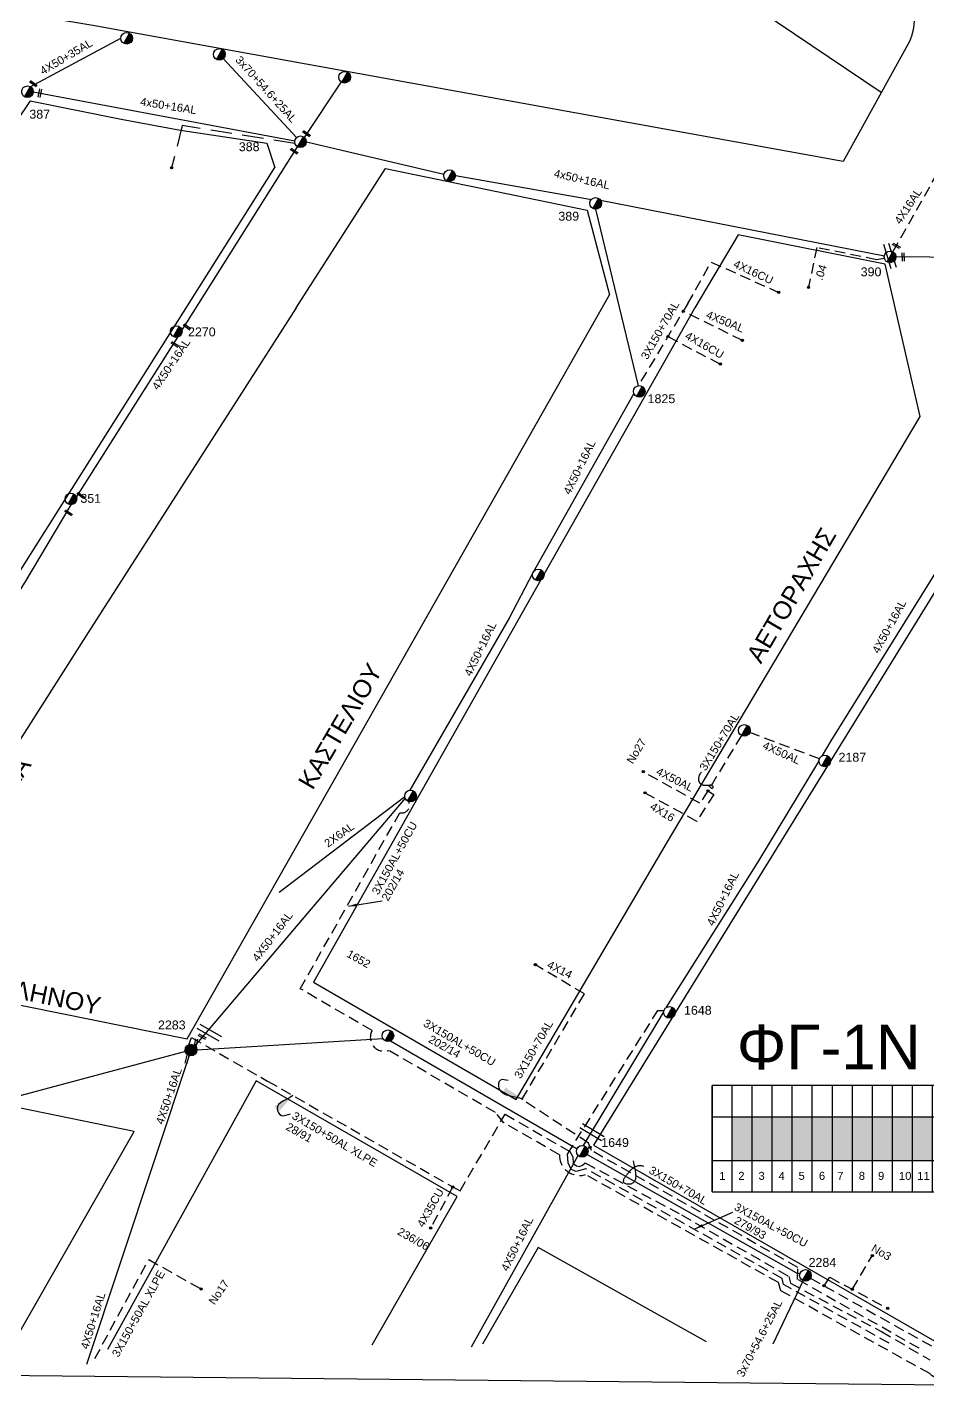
# Model space of a CAD drawing. Header units: millimetres. Extents: x 2893 to 4023, y 216 to 730.
# Drawn here: x 3765.4 to 3872.7, y 216 to 378.2 of the extents above; entities that cross this region are included whole.
import ezdxf

# ---------------------------------------------------------------- set-up
doc = ezdxf.new("R2010")
doc.units = ezdxf.units.MM
doc.linetypes.add('DASHED', pattern=[19.05, 12.7, -6.35])
for name, color, linetype in [('Άγνωστα', 7, 'Continuous'), ('Ασφαλειοκιβώτια Χ.Τ 9 αναχωρήσεων', 7, 'Continuous'), ('Γυμνά εναέρια ΧΤ   4x35CU', 7, 'Continuous'), ('Γυμνά εναέρια ΧΤ και ΦΟΠ (3Φ)   4x50+16AL', 7, 'Continuous'), ('Επιγραφές - Σχήματα', 7, 'Continuous'), ('Καλώδια ΧΤ   2x6AL', 7, 'DASHED'), ('Καλώδια ΧΤ   3x150+50AL XLPE', 7, 'DASHED'), ('Καλώδια ΧΤ   3x150+50CU', 7, 'DASHED'), ('Καλώδια ΧΤ   3x150+70 AL', 7, 'DASHED'), ('Καλώδια ΧΤ   3x150AL+50CU', 7, 'DASHED'), ('Μηχανική τομή', 7, 'Continuous'), ('Στύλος Ξύλινος', 7, 'Continuous'), ('Στύλος Ξύλινος @ 1', 7, 'Continuous'), ('Στύλος ΦΜ', 7, 'Continuous'), ('Στύλος ΦΜ @ 1', 7, 'Continuous'), ('Συνδέσεις', 7, 'Continuous'), ('Συνεστραμμένα ΧΤ   3x70+54.6+25 AL', 7, 'SYN_LINE'), ('Τομή', 7, 'Continuous'), ('Υπόβαθρο ΔΕΗ', 7, 'Continuous'), ('Υπόγεια Καλώδια Δικτύου ΧΤ   .04', 7, 'DASHED'), ('Υπόγεια Καλώδια Δικτύου ΧΤ   .15', 7, 'DASHED'), ('Υπόγεια καλώδια Παροχών ΧΤ   4x16AL', 7, 'DASHED'), ('Υπόγεια καλώδια Παροχών ΧΤ   4x16CU', 7, 'DASHED'), ('Υπόγεια καλώδια Παροχών ΧΤ   4x50AL', 7, 'DASHED')]:
    doc.layers.add(name, color=color, linetype=linetype)
doc.styles.add('arial', font='ARIAL.TTF')
doc.styles.get("Standard").update_dxf_attribs({"font": 'ARIAL.TTF'})
doc.linetypes.add('SYN_LINE', pattern='A,0.5,-0.0001,["/\\/\\/\\/",Standard,S=0.1,R=0,X=0,Y=-0.05],-0.25', length=0.7501)
doc.dimstyles.new('ISO-25', dxfattribs={"dimtxt": 2.5, "dimasz": 2.5, "dimexe": 1.25, "dimexo": 0.625, "dimtad": 1, "dimtxsty": 'Standard', "dimcen": 2.5, "dimadec": 0, "dimazin": 0, "dimtfac": 1, "dimtmove": 0, "dimatfit": 3, "dimfxl": 1, "dimarcsym": 0})

# ---------------------------------------------------------------- blocks, each defined once
blk = doc.blocks.new('ΥΠΑΡΧΩΝ ΤΣΙΜΕΝΤΕΝΙΟΣ ΣΤΥΛΟΣ')
at = {"layer": 'Στύλος ΦΜ'}
blk.add_hatch(color=7, dxfattribs=at).paths.add_polyline_path([(-1.29, -2.28, 0.574793), (2.62, 0, 0.268822), (1.3, 2.27)])
blk.add_line((-1.29, -2.28), (1.3, 2.27), dxfattribs=at)
blk.add_circle((0, 0), 2.62, dxfattribs=at)
at = {"layer": 'Στύλος ΦΜ', "flags": 4}
for tag, p in [('ΤΥΠΟΣ', (-4.91, 3.03)), ('ΑΡΙΘΜΟΣ', (-4.68, 8.05))]:
    blk.add_attdef(tag, p, '', height=4, dxfattribs=at)
blk = doc.blocks.new('ΤΟΜΗ')
at = {"layer": 'Τομή', "ltscale": 40}
for p, q in [((-5.68, 0), (5.68, 0)), ((5.68, -2.33), (-5.68, -2.33))]:
    blk.add_line(p, q, dxfattribs=at)
blk = doc.blocks.new('ΜΗΧΑΝΙΚΗ ΤΟΜΗ')
at = {"layer": 'Μηχανική τομή', "ltscale": 40}
for p, q in [((-1.89, 0.78), (1.89, 0.78)), ((1.89, 0), (-1.89, 0))]:
    blk.add_line(p, q, dxfattribs=at)
blk = doc.blocks.new('_ΣΥΝΔΕΣΗ')
at = {"layer": 'Συνδέσεις', "linetype": 'SYN_LINE', "ltscale": 40}
blk.add_hatch(color=256, dxfattribs=at).paths.add_polyline_path([(-116.75, 2339.64, 1), (-117.75, 2339.64, 1)])
at = {"layer": 'Συνδέσεις'}
blk.add_circle((-117.25, 2339.64), 0.5, dxfattribs=at)
blk = doc.blocks.new('ΥΠΑΡΧΩΝ ΞΥΛΙΝΟΣ ΣΤΥΛΟΣ')
at = {"layer": 'Στύλος Ξύλινος'}
h = blk.add_hatch(color=7, dxfattribs=at)
h.paths.add_polyline_path([(-2.62, 0, 0.270008), (-1.29, -2.28), (1.3, 2.27, 0.576266)])
h.paths.add_polyline_path([(-1.29, -2.28, 0.574793), (2.62, 0, 0.268822), (1.3, 2.27)])
at = {"layer": 'Στύλος Ξύλινος', "color": 7}
blk.add_line((-1.29, -2.28), (1.3, 2.27), dxfattribs=at)
blk.add_circle((0, 0), 2.62, dxfattribs=at)
at = {"layer": 'Στύλος Ξύλινος', "flags": 4}
for tag, p in [('ΑΡΙΘΜΟΣ', (-4.91, 8.6)), ('ΤΥΠΟΣ', (-4.85, 3.39))]:
    blk.add_attdef(tag, p, '', height=4, dxfattribs=at)
blk = doc.blocks.new('PINAKAKI13ORIZ')
at = {"layer": 'Ασφαλειοκιβώτια Χ.Τ 9 αναχωρήσεων', "ltscale": 40}
for p, q in [((1638.14, 65.2), (1638.14, 77.15)), ((1640.39, 65.2), (1640.39, 77.15)), ((1642.64, 65.2), (1642.64, 77.15)), ((1644.89, 65.2), (1644.89, 77.15)), ((1647.14, 65.2), (1647.14, 77.15)), ((1649.39, 65.2), (1649.39, 77.15)), ((1651.64, 65.2), (1651.64, 77.15)), ((1653.89, 65.2), (1653.89, 77.15)), ((1656.14, 65.2), (1656.14, 77.15)), ((1660.64, 65.2), (1660.64, 77.15)), ((1662.89, 65.2), (1662.89, 77.15)), ((1665.14, 65.2), (1665.14, 77.15)), ((1638.14, 73.63), (1658.39, 73.63)), ((1647.14, 73.62), (1667.39, 73.62)), ((1638.14, 68.72), (1658.39, 68.72)), ((1647.14, 68.7), (1667.39, 68.7))]:
    blk.add_line(p, q, dxfattribs=at)
at = {"layer": 'Ασφαλειοκιβώτια Χ.Τ 9 αναχωρήσεων'}
for points in [[(1649.39, 77.15), (1638.14, 77.15), (1638.14, 65.2), (1649.39, 65.2)], [(1658.39, 65.2), (1658.39, 77.15), (1649.39, 77.15)], [(1667.39, 65.2), (1667.39, 77.15), (1658.39, 77.15)], [(1649.39, 65.2), (1658.39, 65.2)], [(1658.39, 65.2), (1667.39, 65.2)]]:
    blk.add_lwpolyline(points, dxfattribs=at)
for s, p in [('1', (1638.93, 66.53)), ('2', (1641.07, 66.53)), ('3', (1643.34, 66.53)), ('4', (1645.59, 66.53)), ('5', (1647.84, 66.53)), ('6', (1650.13, 66.53)), ('7', (1652.19, 66.53)), ('8', (1654.61, 66.53)), ('9', (1656.78, 66.53)), ('10', (1659.13, 66.53)), ('11', (1661.19, 66.53)), ('12', (1663.61, 66.53)), ('13', (1665.78, 66.53))]:
    blk.add_text(s, height=0.9, dxfattribs=at).set_placement(p)

msp = doc.modelspace()

# ---------------------------------------------------------------- hatches: boundary and pattern name
at = {"layer": 'Καλώδια ΧΤ   3x150+70 AL'}
for color, points in [(2, [(3854.21, 248.32), (3851.82, 248.32), (3851.82, 243.11), (3854.21, 243.11)]), (133, [(3856.59, 248.32), (3854.21, 248.32), (3854.21, 243.11), (3856.59, 243.11)]), (62, [(3858.98, 248.32), (3856.59, 248.32), (3856.59, 243.11), (3858.98, 243.11)]), (30, [(3861.36, 248.32), (3858.98, 248.32), (3858.98, 243.11), (3861.36, 243.11)]), (173, [(3863.75, 248.32), (3861.36, 248.32), (3861.36, 243.11), (3863.75, 243.11)]), (27, [(3866.13, 248.32), (3863.75, 248.32), (3863.75, 243.11), (3866.13, 243.11)]), (151, [(3868.52, 248.32), (3866.13, 248.32), (3866.13, 243.11), (3868.52, 243.11)])]:
    msp.add_hatch(color=color, dxfattribs=at).paths.add_polyline_path(points)
at = {"layer": 'Καλώδια ΧΤ   3x150AL+50CU', "linetype": 'DASHED', "ltscale": 0.1}
h = msp.add_hatch(color=1, dxfattribs=at)
h.dxf.hatch_style = 1
h.paths.add_polyline_path([(3870.9, 248.31), (3868.52, 248.31), (3868.52, 243.1), (3870.9, 243.1)])
h = msp.add_hatch(color=6, dxfattribs=at)
h.dxf.hatch_style = 1
h.paths.add_polyline_path([(3870.9, 243.1), (3873.29, 243.1), (3873.29, 248.31), (3870.9, 248.31)])
at = {"layer": 'Υπόγεια Καλώδια Δικτύου ΧΤ   .15'}
msp.add_hatch(color=5, dxfattribs=at).paths.add_polyline_path([(3851.82, 248.32), (3849.44, 248.32), (3849.44, 243.11), (3851.82, 243.11)])

# ---------------------------------------------------------------- linework, layer by layer
at = {"layer": 'Άγνωστα'}
msp.add_lwpolyline([(3765.78, 371.1), (3776.58, 376.87)], dxfattribs=at)
at = {"layer": 'Άγνωστα', "color": 1}
msp.add_lwpolyline([(3798.46, 365.03), (3802.86, 371.66)], dxfattribs=at)
at = {"layer": 'Άγνωστα', "color": 2}
msp.add_lwpolyline([(3893.18, 350.58), (3868.92, 350.81)], dxfattribs=at)
at = {"layer": 'Άγνωστα', "color": 30, "linetype": 'DASHED', "ltscale": 0.1}
msp.add_lwpolyline([(3831.81, 262.96), (3825.97, 266.43)], dxfattribs=at)
at = {"layer": 'Άγνωστα', "color": 30, "ltscale": 0.1}
msp.add_lwpolyline([(3832.19, 244.48), (3832.47, 244.66)], dxfattribs=at)
at = {"layer": 'Άγνωστα', "color": 62, "ltscale": 0.1}
msp.add_lwpolyline([(3858.15, 229.41), (3858.14, 229.39)], dxfattribs=at)
at = {"layer": 'Γυμνά εναέρια ΧΤ και ΦΟΠ (3Φ)   4x50+16AL', "color": 27}
msp.add_lwpolyline([(3766.13, 370.5), (3797.3, 364.66)], dxfattribs=at)
at = {"layer": 'Γυμνά εναέρια ΧΤ και ΦΟΠ (3Φ)   4x50+16AL', "color": 1, "ltscale": 0.1}
for points in [[(3783.86, 342.05), (3797.64, 363.93)], [(3771.28, 322.18), (3783.36, 341.24)], [(3758.62, 301.68), (3765.17, 312.06), (3770.67, 321.26)]]:
    msp.add_lwpolyline(points, dxfattribs=at)
at = {"layer": 'Γυμνά εναέρια ΧΤ και ΦΟΠ (3Φ)   4x50+16AL'}
msp.add_lwpolyline([(3798.68, 364.53), (3815.07, 360.66)], dxfattribs=at)
at = {"layer": 'Γυμνά εναέρια ΧΤ και ΦΟΠ (3Φ)   4x50+16AL', "color": 17}
for points in [[(3816.44, 360.5), (3832.65, 357.66)], [(3833.73, 357.57), (3867.55, 350.95)]]:
    msp.add_lwpolyline(points, dxfattribs=at)
at = {"layer": 'Γυμνά εναέρια ΧΤ και ΦΟΠ (3Φ)   4x50+16AL', "color": 6, "ltscale": 0.1}
for points in [[(3833.15, 356.5), (3838.2, 335.45)], [(3837.7, 334.53), (3825.67, 313.17), (3822.86, 307.74), (3811, 287.24)], [(3810.45, 286.29), (3785.38, 256.79)]]:
    msp.add_lwpolyline(points, dxfattribs=at)
at = {"layer": 'Γυμνά εναέρια ΧΤ και ΦΟΠ (3Φ)   4x50+16AL', "color": 3, "ltscale": 0.1}
for points in [[(3860.17, 291.37), (3861.23, 293.12), (3877.94, 320.03)], [(3841.61, 261.37), (3852.46, 278.62), (3859.76, 290.68)], [(3831.69, 244.88), (3841.25, 260.76)]]:
    msp.add_lwpolyline(points, dxfattribs=at)
at = {"layer": 'Γυμνά εναέρια ΧΤ και ΦΟΠ (3Φ)   4x50+16AL', "color": 30, "ltscale": 0.1}
msp.add_lwpolyline([(3818.34, 220.88), (3831.07, 243.7)], dxfattribs=at)
at = {"layer": 'Επιγραφές - Σχήματα'}
msp.add_lwpolyline([(2902.66, 226.25), (3910.16, 216.01), (3910.16, 721.1), (2902.66, 721.1)], close=True, dxfattribs=at)
for points in [[(3846.63, 287.78), (3846.71, 287.7), (3846.78, 287.63), (3846.84, 287.58), (3846.89, 287.54), (3846.93, 287.52), (3846.97, 287.5), (3847, 287.49), (3847.03, 287.49), (3847.05, 287.49), (3847.07, 287.5), (3847.1, 287.51), (3847.11, 287.52), (3847.13, 287.54), (3847.14, 287.55), (3847.15, 287.57), (3847.15, 287.59), (3847.15, 287.62), (3847.14, 287.64), (3847.14, 287.67), (3847.12, 287.69), (3847.11, 287.71), (3847.09, 287.74), (3847.07, 287.76), (3847.04, 287.77), (3847.02, 287.79), (3846.99, 287.8), (3846.96, 287.81), (3846.92, 287.82), (3846.89, 287.83), (3846.86, 287.83), (3846.83, 287.83), (3846.8, 287.83), (3846.78, 287.83), (3846.75, 287.83), (3846.72, 287.82), (3846.7, 287.82), (3846.67, 287.81), (3846.64, 287.8), (3846.6, 287.8), (3846.56, 287.79), (3846.5, 287.79), (3846.45, 287.79), (3846.39, 287.79), (3846.33, 287.79), (3846.26, 287.79), (3846.2, 287.8), (3846.14, 287.8), (3846.08, 287.81), (3846.02, 287.82), (3845.97, 287.83), (3845.93, 287.84), (3845.88, 287.86), (3845.84, 287.87), (3845.81, 287.89), (3845.77, 287.91), (3845.73, 287.93), (3845.7, 287.96), (3845.67, 287.98), (3845.64, 288.01), (3845.61, 288.04), (3845.58, 288.08), (3845.55, 288.11), (3845.53, 288.15), (3845.51, 288.19), (3845.49, 288.23), (3845.47, 288.27), (3845.46, 288.32), (3845.45, 288.37), (3845.44, 288.42), (3845.44, 288.48), (3845.43, 288.54), (3845.43, 288.61), (3845.44, 288.68), (3845.45, 288.75), (3845.47, 288.84), (3845.49, 288.93), (3845.53, 289.03), (3845.59, 289.14), (3845.66, 289.26), (3845.75, 289.39)], [(3837.61, 243.05), (3837.75, 242.43), (3837.84, 241.94), (3837.9, 241.56), (3837.92, 241.26), (3837.91, 241.04), (3837.88, 240.88), (3837.84, 240.76), (3837.79, 240.67), (3837.73, 240.59), (3837.68, 240.52), (3837.62, 240.46), (3837.55, 240.41), (3837.48, 240.36), (3837.41, 240.33), (3837.34, 240.3), (3837.26, 240.29), (3837.17, 240.27), (3837.08, 240.27), (3836.99, 240.27), (3836.9, 240.28), (3836.82, 240.3), (3836.74, 240.32), (3836.67, 240.35), (3836.6, 240.39), (3836.55, 240.43), (3836.52, 240.48), (3836.49, 240.53), (3836.48, 240.59), (3836.47, 240.66), (3836.48, 240.72), (3836.49, 240.8), (3836.52, 240.87), (3836.56, 240.95), (3836.6, 241.03), (3836.65, 241.11), (3836.71, 241.2), (3836.77, 241.28), (3836.83, 241.36), (3836.9, 241.45), (3836.96, 241.53), (3837.03, 241.61), (3837.09, 241.68), (3837.16, 241.76), (3837.22, 241.83), (3837.28, 241.9), (3837.34, 241.96), (3837.4, 242.03), (3837.47, 242.08), (3837.53, 242.14), (3837.59, 242.19), (3837.65, 242.23), (3837.71, 242.28), (3837.78, 242.32), (3837.84, 242.35), (3837.91, 242.39), (3837.99, 242.42), (3838.07, 242.45), (3838.15, 242.48), (3838.25, 242.5), (3838.35, 242.51), (3838.47, 242.52), (3838.6, 242.51), (3838.75, 242.48), (3838.91, 242.44)]]:
    msp.add_lwpolyline(points, dxfattribs=at)
at = {"layer": 'Καλώδια ΧΤ   2x6AL', "color": 6, "linetype": 'SYN_LINE', "ltscale": 0.1}
msp.add_lwpolyline([(3810.4, 286.47), (3795.43, 275.06)], dxfattribs=at)
at = {"layer": 'Καλώδια ΧΤ   3x150+50AL XLPE', "color": 27, "ltscale": 0.1}
for points in [[(3784.66, 256.9), (3785.01, 257.76), (3794.04, 252.58), (3816.12, 239.95), (3816.12, 239.95)], [(3773.49, 219.52), (3779.89, 231.31), (3786.14, 227.78)]]:
    msp.add_lwpolyline(points, dxfattribs=at)
at = {"layer": 'Καλώδια ΧΤ   3x150+50AL XLPE', "color": 27, "linetype": 'Continuous', "ltscale": 0.1}
msp.add_lwpolyline([(3784.71, 255.61), (3772.47, 218.78)], dxfattribs=at)
at = {"layer": 'Καλώδια ΧΤ   3x150+50CU', "color": 27, "ltscale": 0.2}
msp.add_lwpolyline([(3797.32, 364.33), (3783.9, 366.47), (3782.62, 361.43)], dxfattribs=at)
at = {"layer": 'Καλώδια ΧΤ   3x150+50CU', "color": 5, "ltscale": 0.1}
for points in [[(3863.73, 227.74), (3866.11, 231.75)], [(3860.36, 228.17), (3861.06, 229.18), (3867.95, 225.47)]]:
    msp.add_lwpolyline(points, dxfattribs=at)
at = {"layer": 'Καλώδια ΧΤ   3x150+70 AL', "color": 6, "ltscale": 0.1}
for points in [[(3844.13, 345.24), (3846.91, 350.2)], [(3844.13, 345.24), (3838.22, 335.46)]]:
    msp.add_lwpolyline(points, dxfattribs=at)
at = {"layer": 'Καλώδια ΧΤ   3x150+70 AL', "color": 3, "ltscale": 0.1}
msp.add_lwpolyline([(3850.51, 293.77), (3846.53, 287.15)], dxfattribs=at)
at = {"layer": 'Καλώδια ΧΤ   3x150+70 AL', "color": 30, "ltscale": 0.1}
msp.add_lwpolyline([(3871.69, 220.72), (3857.19, 228.94), (3857.23, 230.37), (3832.64, 244.29), (3832.31, 245.18), (3824.37, 250.39), (3831.81, 262.96)], dxfattribs=at)
at = {"layer": 'Καλώδια ΧΤ   3x150+70 AL', "color": 5, "linetype": 'Continuous', "ltscale": 0.1}
for points in [[(3785.62, 256.31), (3807.79, 257.64)], [(3808.72, 257.37), (3830.93, 244.5)], [(3784.26, 256.09), (3764.12, 250.68)], [(3832.13, 243.81), (3857.1, 229.72), (3857.49, 229.61)]]:
    msp.add_lwpolyline(points, dxfattribs=at)
at = {"layer": 'Καλώδια ΧΤ   3x150+70 AL', "color": 27, "ltscale": 0.1}
msp.add_lwpolyline([(3816.12, 239.95), (3817, 239.49), (3822.35, 248.61), (3830.07, 244.17), (3830.42, 243.54), (3830.49, 242.75), (3830.87, 242.46), (3831.21, 242.4), (3831.57, 242.56), (3831.92, 242.81), (3843.37, 236.62), (3856.16, 229.29), (3856.36, 228.48), (3867.2, 222.72), (3872.97, 219.34)], dxfattribs=at)
at = {"layer": 'Καλώδια ΧΤ   3x150+70 AL', "color": 5, "linetype": 'DASHED', "ltscale": 0.1}
msp.add_lwpolyline([(3858.76, 229.07), (3874.28, 220.37), (3883.29, 227.73), (3883.62, 229.76), (3881.08, 230.12)], dxfattribs=at)
at = {"layer": 'Καλώδια ΧΤ   3x150AL+50CU', "color": 6, "linetype": 'DASHED', "ltscale": 0.1}
msp.add_lwpolyline([(3881.61, 231.9), (3886.29, 230.92), (3885.23, 225.61), (3875.8, 217.36, -0.323801), (3872.96, 217.7), (3855.21, 227.58), (3854.94, 228.55), (3831.95, 241.42, -0.513613), (3828.84, 243.79), (3822.21, 247.6), (3821.21, 248.84), (3808.49, 256.21, -0.682428), (3806.51, 258.6), (3797.96, 263.58), (3809.81, 284.56, 0.651881), (3810.86, 285.9)], format="xyb", dxfattribs=at)
at = {"layer": 'Καλώδια ΧΤ   3x150AL+50CU', "color": 3, "linetype": 'DASHED', "ltscale": 0.1}
msp.add_lwpolyline([(3829.78, 243.86), (3840.57, 261), (3841.28, 260.97)], dxfattribs=at)
at = {"layer": 'Καλώδια ΧΤ   3x150AL+50CU', "color": 133, "linetype": 'DASHED', "ltscale": 0.1}
msp.add_lwpolyline([(3868.12, 221.33), (3855.53, 228.34), (3855.37, 229.04), (3832, 242.12), (3830.81, 241.79), (3830.24, 242.04), (3829.86, 242.82), (3829.78, 243.86)], dxfattribs=at)
at = {"layer": 'Συνεστραμμένα ΧΤ   3x70+54.6+25 AL', "color": 27, "ltscale": 10}
msp.add_lwpolyline([(3797.5, 365.03), (3788.78, 374.44)], dxfattribs=at)
at = {"layer": 'Συνεστραμμένα ΧΤ   3x70+54.6+25 AL', "color": 62, "ltscale": 10}
msp.add_lwpolyline([(3857.86, 228.79), (3854.26, 221.2)], dxfattribs=at)
at = {"layer": 'Υπόβαθρο ΔΕΗ'}
msp.add_lwpolyline([(3866.43, 384.58, -0.48882), (3870.54, 376.49), (3862.64, 362.18), (3773.23, 378.4), (3740.25, 383.91), (3736.11, 387.17), (3748.09, 400.23), (3759.18, 400.9), (3810.21, 392.89), (3821.74, 391.39), (3844.14, 387.96)], format="xyb", close=True, dxfattribs=at)
for points in [[(3867.19, 370.42), (3840.33, 388.54)], [(3765.78, 369.4), (3765.78, 369.4), (3776.6, 367.22), (3783.67, 365.92), (3793.97, 364.35), (3794.93, 361.47), (3794.93, 361.47)], [(3797.47, 344.74), (3808.09, 361.34), (3832.15, 356.4), (3834.79, 346.3), (3834.79, 346.3)], [(3867.64, 349.96), (3867.64, 349.96), (3850.12, 353.43), (3844.95, 344.74)]]:
    msp.add_lwpolyline(points, dxfattribs=at)
at = {"layer": 'Υπόβαθρο ΔΕΗ', "ltscale": 0.1}
for points in [[(3765.78, 369.4), (3716.53, 296.17), (3702, 274.44), (3735.96, 267.97), (3756.53, 300.68), (3794.93, 361.47)], [(3844.95, 344.74), (3825.42, 310.2), (3799.53, 264.37), (3823.66, 250.39), (3841.58, 280.89), (3871.82, 331.8), (3867.64, 349.96)], [(3797.47, 344.74), (3772.69, 306.03), (3746.72, 265.24), (3784.48, 257.59), (3801.18, 287.03), (3834.79, 346.3)], [(3763.95, 221.65), (3778.17, 246.55), (3739.6, 254.46), (3722.41, 221.31)], [(3806.51, 221.12), (3816.64, 238.83), (3792.7, 252.6), (3774.98, 220.56)], [(3846.34, 221.5), (3826.29, 232.75), (3819.67, 221.2)]]:
    msp.add_lwpolyline(points, dxfattribs=at)
msp.add_lwpolyline([(3897.13, 333.79), (3886.87, 332.46), (3832.89, 244.92), (3874.14, 221.25), (3882.78, 227.76), (3899.02, 306.57, 0.076365), (3899.33, 312.55), (3897.13, 333.79)], format="xyb", dxfattribs=at)
at = {"layer": 'Υπόγεια Καλώδια Δικτύου ΧΤ   .04', "color": 17, "ltscale": 0.1}
msp.add_lwpolyline([(3867.56, 350.62), (3866.63, 350.48), (3859.5, 351.93), (3858.51, 347.19)], dxfattribs=at)
at = {"layer": 'Υπόγεια Καλώδια Δικτύου ΧΤ   .15', "color": 27, "ltscale": 0.1}
msp.add_lwpolyline([(3816.12, 239.95), (3813.48, 235.06)], dxfattribs=at)
at = {"layer": 'Υπόγεια καλώδια Παροχών ΧΤ   4x16AL', "color": 2, "ltscale": 0.1}
msp.add_lwpolyline([(3868.57, 351.42), (3874.22, 361.39)], dxfattribs=at)
at = {"layer": 'Υπόγεια καλώδια Παροχών ΧΤ   4x16AL', "color": 3, "ltscale": 0.1}
msp.add_lwpolyline([(3846.53, 287.15), (3847.24, 286.75), (3845.19, 283.53), (3839.02, 286.92)], dxfattribs=at)
at = {"layer": 'Υπόγεια καλώδια Παροχών ΧΤ   4x16CU', "color": 6, "linetype": 'DASHED', "ltscale": 0.1}
for points in [[(3846.91, 350.2), (3854.97, 346.58)], [(3841.76, 341.31), (3848.01, 338.02)]]:
    msp.add_lwpolyline(points, dxfattribs=at)
at = {"layer": 'Υπόγεια καλώδια Παροχών ΧΤ   4x50AL', "color": 6, "linetype": 'DASHED', "ltscale": 0.1}
msp.add_lwpolyline([(3850.63, 340.86), (3843.57, 344.33)], dxfattribs=at)
at = {"layer": 'Υπόγεια καλώδια Παροχών ΧΤ   4x50AL', "color": 3, "ltscale": 0.1}
for points in [[(3859.81, 290.99), (3851.52, 294.12)], [(3846.53, 287.15), (3845.57, 285.69), (3838.81, 289.44)]]:
    msp.add_lwpolyline(points, dxfattribs=at)

# ---------------------------------------------------------------- block references
at = {"layer": 'Επιγραφές - Σχήματα', "linetype": 'Continuous', "xscale": 1.059948782089509, "yscale": 1.059948782089509, "zscale": 1.059948782089509}
msp.add_blockref('PINAKAKI13ORIZ', (2110.7, 170.28), dxfattribs=at)
at = {"layer": 'Μηχανική τομή'}
for p, xscale, yscale, zscale, rotation in [((3766.2, 371.55), 0.2649871955224364, 0.2649871955224364, 0.2649871955224364, 144.7916289152004), ((3767.02, 370.31), 0.2649871955223773, 0.2649871955223773, 0.2649871955223773, 79.39509262387728), ((3798.75, 365.58), 0.2649871955224364, 0.2649871955224364, 0.2649871955224364, 144.7916289152004), ((3797.29, 363.5), 0.2649871955224197, 0.2649871955224197, 0.2649871955224197, 146.5016469820033), ((3868.93, 352.04), 0.2649871955223568, 0.2649871955223568, 0.2649871955223568, 331.4936499764315), ((3869.7, 350.8), 0.2649871955223214, 0.2649871955223214, 0.2649871955223214, 272.7270317261093), ((3784.51, 342.55), 0.2649871955224364, 0.2649871955224364, 0.2649871955224364, 144.7916289152004), ((3783.05, 340.47), 0.2649871955224197, 0.2649871955224197, 0.2649871955224197, 146.5016469820033), ((3771.84, 322.48), 0.2649871955224364, 0.2649871955224364, 0.2649871955224364, 144.7916289152004), ((3770.38, 320.4), 0.2649871955224197, 0.2649871955224197, 0.2649871955224197, 146.5016469820033), ((3786.21, 257.77), 0.2649871955225897, 0.2649871955225897, 0.2649871955225897, 331.5446991727721), ((3785.61, 257.07), 0.2649871955223872, 0.2649871955223872, 0.2649871955223872, 77.21646472997986), ((3784.56, 255.14), 0.2649871955223872, 0.2649871955223872, 0.2649871955223872, 77.21646472997986)]:
    msp.add_blockref('ΜΗΧΑΝΙΚΗ ΤΟΜΗ', p, dxfattribs=dict(at, xscale=xscale, yscale=yscale, zscale=zscale, rotation=rotation))
at = {"layer": 'Στύλος Ξύλινος @ 1', "ltscale": 40}
ref = msp.add_blockref('ΥΠΑΡΧΩΝ ΞΥΛΙΝΟΣ ΣΤΥΛΟΣ', (3784.93, 256.27), dxfattribs=dict(at, xscale=0.2649871955223772, yscale=0.2649871955223772, zscale=0.2649871955223772))
ref.add_attrib('ΑΡΙΘΜΟΣ', '2283', (3781, 258.73), dxfattribs={"layer": 'Στύλος Ξύλινος', "height": 1.06, "flags": 4})
at = {"layer": 'Στύλος ΦΜ @ 1', "ltscale": 40, "xscale": 0.2649871955223772, "yscale": 0.2649871955223772, "zscale": 0.2649871955223772}
for p in [(3777.27, 376.87), (3788.31, 374.95), (3803.24, 372.23), (3815.75, 360.5), (3826.31, 312.9), (3850.87, 294.37), (3811.09, 286.55), (3808.4, 257.98)]:
    msp.add_blockref('ΥΠΑΡΧΩΝ ΤΣΙΜΕΝΤΕΝΙΟΣ ΣΤΥΛΟΣ', p, dxfattribs=at)
at = {"layer": 'Στύλος ΦΜ @ 1', "ltscale": 40}
ref = msp.add_blockref('ΥΠΑΡΧΩΝ ΤΣΙΜΕΝΤΕΝΙΟΣ ΣΤΥΛΟΣ', (3765.44, 370.5), dxfattribs=dict(at, xscale=0.2649871955223772, yscale=0.2649871955223772, zscale=0.2649871955223772))
ref.add_attrib('ΤΥΠΟΣ', '387', (3765.67, 367.29), dxfattribs={"layer": 'Στύλος ΦΜ', "height": 1.06, "flags": 4})
ref = msp.add_blockref('ΥΠΑΡΧΩΝ ΤΣΙΜΕΝΤΕΝΙΟΣ ΣΤΥΛΟΣ', (3797.98, 364.53), dxfattribs=dict(at, xscale=0.2649871955223772, yscale=0.2649871955223772, zscale=0.2649871955223772))
ref.add_attrib('ΤΥΠΟΣ', '388', (3790.63, 363.41), dxfattribs={"layer": 'Στύλος ΦΜ', "height": 1.06, "flags": 4})
ref = msp.add_blockref('ΥΠΑΡΧΩΝ ΤΣΙΜΕΝΤΕΝΙΟΣ ΣΤΥΛΟΣ', (3833.15, 357.19), dxfattribs=dict(at, xscale=0.2649871955223772, yscale=0.2649871955223772, zscale=0.2649871955223772))
ref.add_attrib('ΤΥΠΟΣ', '389', (3828.71, 355.13), dxfattribs={"layer": 'Στύλος ΦΜ', "height": 1.06, "flags": 4})
ref = msp.add_blockref('ΥΠΑΡΧΩΝ ΤΣΙΜΕΝΤΕΝΙΟΣ ΣΤΥΛΟΣ', (3868.23, 350.81), dxfattribs=dict(at, xscale=0.2649871955223772, yscale=0.2649871955223772, zscale=0.2649871955223772))
ref.add_attrib('ΤΥΠΟΣ', '390', (3864.73, 348.5), dxfattribs={"layer": 'Στύλος ΦΜ', "height": 1.06, "flags": 4})
ref = msp.add_blockref('ΥΠΑΡΧΩΝ ΤΣΙΜΕΝΤΕΝΙΟΣ ΣΤΥΛΟΣ', (3783.18, 341.91), dxfattribs=dict(at, xscale=0.2649871955223772, yscale=0.2649871955223772, zscale=0.2649871955223772))
ref.add_attrib('ΤΥΠΟΣ', '2270', (3784.58, 341.34), dxfattribs={"layer": 'Στύλος ΦΜ', "height": 1.06, "flags": 4})
ref = msp.add_blockref('ΥΠΑΡΧΩΝ ΤΣΙΜΕΝΤΕΝΙΟΣ ΣΤΥΛΟΣ', (3838.35, 334.78), dxfattribs=dict(at, xscale=0.2649871955223772, yscale=0.2649871955223772, zscale=0.2649871955223772))
ref.add_attrib('ΤΥΠΟΣ', '1825', (3839.34, 333.38), dxfattribs={"layer": 'Στύλος ΦΜ', "height": 1.06, "flags": 4})
ref = msp.add_blockref('ΥΠΑΡΧΩΝ ΤΣΙΜΕΝΤΕΝΙΟΣ ΣΤΥΛΟΣ', (3770.62, 321.96), dxfattribs=dict(at, xscale=0.2649871955223772, yscale=0.2649871955223772, zscale=0.2649871955223772))
ref.add_attrib('ΤΥΠΟΣ', '351', (3771.75, 321.5), dxfattribs={"layer": 'Στύλος ΦΜ', "height": 1.06, "flags": 4})
ref = msp.add_blockref('ΥΠΑΡΧΩΝ ΤΣΙΜΕΝΤΕΝΙΟΣ ΣΤΥΛΟΣ', (3860.45, 290.73), dxfattribs=dict(at, xscale=0.2649871955223772, yscale=0.2649871955223772, zscale=0.2649871955223772))
ref.add_attrib('ΤΥΠΟΣ', '2187', (3862.09, 290.64), dxfattribs={"layer": 'Στύλος ΦΜ', "height": 1.06, "flags": 4})
ref = msp.add_blockref('ΥΠΑΡΧΩΝ ΤΣΙΜΕΝΤΕΝΙΟΣ ΣΤΥΛΟΣ', (3841.94, 260.76), dxfattribs=dict(at, xscale=0.2649871955223772, yscale=0.2649871955223772, zscale=0.2649871955223772))
ref.add_attrib('ΤΥΠΟΣ', '1648', (3843.68, 260.48), dxfattribs={"layer": 'Στύλος ΦΜ', "height": 1.06, "flags": 4})
ref = msp.add_blockref('ΥΠΑΡΧΩΝ ΤΣΙΜΕΝΤΕΝΙΟΣ ΣΤΥΛΟΣ', (3831.55, 244.2), dxfattribs=dict(at, xscale=0.2649871955223772, yscale=0.2649871955223772, zscale=0.2649871955223772))
ref.add_attrib('ΤΥΠΟΣ', '1649', (3833.82, 244.72), dxfattribs={"layer": 'Στύλος ΦΜ', "height": 1.06, "flags": 4})
ref = msp.add_blockref('ΥΠΑΡΧΩΝ ΤΣΙΜΕΝΤΕΝΙΟΣ ΣΤΥΛΟΣ', (3858.15, 229.41), dxfattribs=dict(at, xscale=0.2649871955223772, yscale=0.2649871955223772, zscale=0.2649871955223772))
ref.add_attrib('ΤΥΠΟΣ', '2284', (3858.52, 230.43), dxfattribs={"layer": 'Στύλος ΦΜ', "height": 1.06, "flags": 4})
at = {"layer": 'Συνδέσεις', "xscale": 0.2649871955223772, "yscale": 0.2649871955223772, "zscale": 0.2649871955223772}
for p in [(3813.69, -258.55), (3889.58, -272.79), (3886.04, -273.39), (3874.65, -275.63), (3872.83, -278.65), (3881.71, -279.1), (3879.08, -281.94), (3869.89, -330.52), (3870.09, -333.04), (3877.6, -332.81), (3857.04, -353.53), (3863.54, -375.31), (3847.19, -380.02), (3844.55, -384.91), (3897.18, -388.21), (3817.21, -392.18), (3891.44, -391.79), (3894.8, -392.22), (3899.02, -394.49)]:
    msp.add_blockref('_ΣΥΝΔΕΣΗ', p, dxfattribs=at)
at = {"layer": 'Τομή'}
for p, xscale, yscale, zscale, rotation in [((3868.51, 351.02), 0.2649871955223761, 0.2649871955223761, 0.2649871955223761, 287.2806207056644), ((3787.28, 258.62), 0.2649871955223772, 0.2649871955223772, 0.2649871955223772, 330.1851083380704), ((3832.89, 246.74), 0.2649871955223574, 0.2649871955223574, 0.2649871955223574, 329.1397387961573)]:
    msp.add_blockref('ΤΟΜΗ', p, dxfattribs=dict(at, xscale=xscale, yscale=yscale, zscale=zscale, rotation=rotation))

# ---------------------------------------------------------------- texts
at = {"layer": 'Άγνωστα', "insert": (3766.8, 373.29), "char_height": 0.954, "width": 89.2327, "attachment_point": 1, "rotation": 30.6615, "style": 'arial'}
msp.add_mtext('4X50+35AL', dxfattribs=at)
at = {"layer": 'Γυμνά εναέρια ΧΤ   4x35CU', "insert": (3811.8, 235.52), "char_height": 0.954, "width": 89.2327, "attachment_point": 1, "rotation": 60.527, "style": 'arial'}
msp.add_mtext('4X35CU', dxfattribs=at)
at = {"layer": 'Γυμνά εναέρια ΧΤ και ΦΟΠ (3Φ)   4x50+16AL', "char_height": 0.954, "width": 89.2327, "attachment_point": 1, "style": 'arial'}
for s, insert, rotation in [('4x50+16AL', (3778.98, 369.82), 350.9887), ('4x50+16AL', (3828.32, 361.27), 347.3313), ('4X50+16AL', (3780.2, 335.39), 55.9204), ('4X50+16AL', (3829.24, 322.81), 63.8906), ('4X50+16AL', (3866.03, 303.9), 61.5559), ('4X50+16AL', (3817.43, 301.15), 63.8906), ('4X50+16AL', (3846.33, 271.39), 63.8906), ('4X50+16AL', (3792.14, 267.31), 52.8792), ('4X50+16AL', (3821.82, 230.23), 63.8906)]:
    msp.add_mtext(s, dxfattribs=dict(at, insert=insert, rotation=rotation))
at = {"layer": 'Επιγραφές - Σχήματα'}
for s, rotation, p in [('No27', 59.008, (3837.59, 290.29)), ('202/14', 60.5582, (3808.41, 273.94)), ('1652', 330.5582, (3803.39, 267.45)), ('202/14', 330.5582, (3813.13, 257.27)), ('28/91', 330.5582, (3796.15, 246.84)), ('279/93', 330.5582, (3849.57, 235.67)), ('236/06', 330.5582, (3809.44, 234.34)), ('No3', 329.6293, (3865.9, 232.37)), ('No17', 55.5831, (3787.74, 225.82))]:
    msp.add_text(s, height=0.954, rotation=rotation, dxfattribs=at).set_placement(p)
at = {"layer": 'Επιγραφές - Σχήματα', "char_height": 2.12, "width": 45.1012, "attachment_point": 1, "style": 'arial'}
for s, insert, rotation in [('ΑΕΤΟΡΑΧΗΣ', (3851.01, 303.29), 59.6618), ('ΚΑΣΤΕΛΙΟΥ', (3797.59, 288.23), 59.6618), ('ΓΡΑΝΙΤΣΑ', (3756.46, 279.61), 56.8041), ('ΠΑΝΣΕΛΗΝΟΥ', (3754.15, 266.57), 348.6984)]:
    msp.add_mtext(s, dxfattribs=dict(at, insert=insert, rotation=rotation))
at = {"layer": 'Επιγραφές - Σχήματα', "linetype": 'Continuous', "insert": (3849.97, 259.28), "char_height": 5.3, "width": 21.3062, "attachment_point": 1}
msp.add_mtext('ΦΓ-1Ν', dxfattribs=at)
at = {"layer": 'Καλώδια ΧΤ   2x6AL', "insert": (3800.69, 281.15), "char_height": 0.954, "width": 89.2327, "attachment_point": 1, "rotation": 35.6969, "style": 'arial'}
msp.add_mtext('2X6AL', dxfattribs=at)
at = {"layer": 'Καλώδια ΧΤ   3x150+50AL XLPE', "char_height": 0.954, "width": 89.2327, "attachment_point": 1, "style": 'arial'}
for s, insert, rotation in [('4X50+16AL', (3780.71, 247.63), 71.2218), ('3X150+50AL XLPE', (3797.36, 248.98), 329.3435), ('3X150+50AL XLPE', (3775.45, 220.05), 60.9559), ('4X50+16AL', (3771.75, 220.82), 72.5682)]:
    msp.add_mtext(s, dxfattribs=dict(at, insert=insert, rotation=rotation))
at = {"layer": 'Καλώδια ΧΤ   3x150+70 AL', "char_height": 0.954, "width": 89.2327, "attachment_point": 1, "style": 'arial'}
for s, insert, rotation in [('3X150+70AL', (3838.48, 338.96), 60.0857), ('3X150+70AL', (3845.45, 289.97), 58.4366), ('4X14', (3827.7, 266.99), 333.3786), ('3X150+70AL', (3823.38, 253.25), 59.5602), ('3X150+70AL', (3839.88, 242.49), 329.8781)]:
    msp.add_mtext(s, dxfattribs=dict(at, insert=insert, rotation=rotation))
at = {"layer": 'Καλώδια ΧΤ   3x150AL+50CU', "char_height": 0.954, "width": 89.2327, "attachment_point": 1, "style": 'arial'}
for insert, rotation in [((3806.42, 275.16), 60.9621), ((3813, 260.02), 329.7058), ((3850.01, 238.12), 331.9073)]:
    msp.add_mtext('3X150AL+50CU', dxfattribs=dict(at, insert=insert, rotation=rotation))
at = {"layer": 'Συνεστραμμένα ΧΤ   3x70+54.6+25 AL', "char_height": 0.954, "width": 89.2327, "attachment_point": 1, "style": 'arial'}
for insert, rotation in [((3790.85, 374.88), 312.0972), ((3849.9, 217.64), 62.4485)]:
    msp.add_mtext('3x70+54.6+25AL', dxfattribs=dict(at, insert=insert, rotation=rotation))
at = {"layer": 'Υπόγεια Καλώδια Δικτύου ΧΤ   .04', "insert": (3859.24, 348.24), "char_height": 0.954, "width": 89.2327, "attachment_point": 1, "rotation": 71.8336, "style": 'arial'}
msp.add_mtext('.04', dxfattribs=at)
at = {"layer": 'Υπόγεια καλώδια Παροχών ΧΤ   4x16AL', "char_height": 0.954, "width": 89.2327, "attachment_point": 1, "style": 'arial'}
for s, insert, rotation in [('4X16AL', (3868.67, 355.15), 56.5472), ('4X16', (3840.03, 285.86), 328.6999)]:
    msp.add_mtext(s, dxfattribs=dict(at, insert=insert, rotation=rotation))
at = {"layer": 'Υπόγεια καλώδια Παροχών ΧΤ   4x16CU', "char_height": 0.954, "width": 89.2327, "attachment_point": 1, "style": 'arial'}
for insert, rotation in [((3849.87, 350.51), 335.0429), ((3844.18, 341.97), 330.1449)]:
    msp.add_mtext('4X16CU', dxfattribs=dict(at, insert=insert, rotation=rotation))
at = {"layer": 'Υπόγεια καλώδια Παροχών ΧΤ   4x50AL', "char_height": 0.954, "width": 89.2327, "attachment_point": 1, "style": 'arial'}
for insert, rotation in [((3846.58, 344.45), 337.7734), ((3853.34, 293.12), 335.6423), ((3840.7, 290.02), 333.1477)]:
    msp.add_mtext('4X50AL', dxfattribs=dict(at, insert=insert, rotation=rotation))

# ---------------------------------------------------------------- leaders
at = {"layer": 'Επιγραφές - Σχήματα', "ltscale": 40}
for points in [[(3803.69, 273.41), (3807.7, 274.05)], [(3844.97, 234.97), (3849.49, 236.93)]]:
    msp.add_leader(points, dimstyle='ISO-25', override={"dimasz": 1, "dimtad": 0}, dxfattribs=at)
at = {"layer": 'Επιγραφές - Σχήματα', "path_type": 1}
for points in [[(3824.5, 250.39), (3821.67, 251.7), (3821.86, 252.74), (3822.71, 252.69)], [(3797.05, 250.86), (3795.19, 249.28), (3795.72, 248.46), (3796.8, 248.68)]]:
    msp.add_leader(points, dimstyle='ISO-25', override={"dimgap": 0.625, "dimtad": 0}, dxfattribs=at)

doc.saveas('drawing.dxf')
